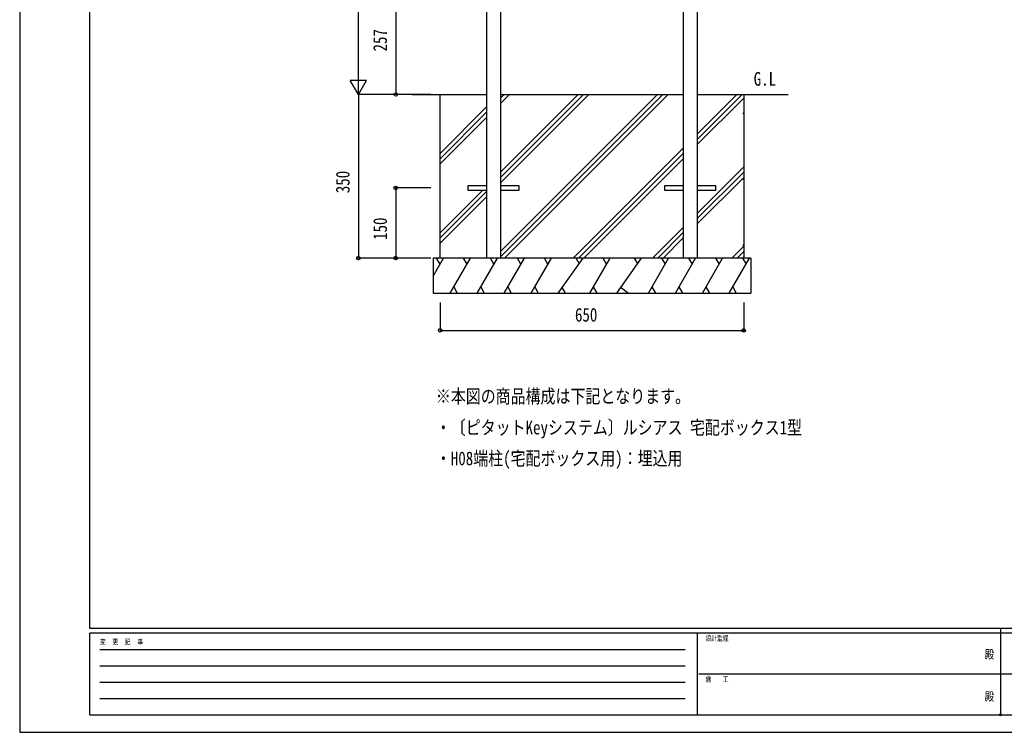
# Model space of a CAD drawing. Units: millimetres, scale not verified. Extents: x -2102 to 2102, y -1485 to 1485.
# Drawn here: x -2102 to 5, y -1485 to 41 of the extents above; entities that cross this region are included whole.
import ezdxf
from ezdxf.enums import TextEntityAlignment as Align

# ---------------------------------------------------------------- set-up
doc = ezdxf.new("R2010")
doc.units = ezdxf.units.MM
doc.header["$LTSCALE"] = 8
doc.header["$PDMODE"] = 32
doc.header["$PDSIZE"] = 4
for name, color, linetype in [('0-0_0', 7, 'Continuous'), ('0-1_USER1', 3, 'Continuous'), ('0-3_YKK_13', 4, 'Continuous'), ('0-4_YKK_A1', 4, 'Continuous'), ('0-5_YKK_D', 6, 'Continuous'), ('0-6_YKK_ZWAK', 7, 'Continuous')]:
    doc.layers.add(name, color=color, linetype=linetype)
doc.styles.add('ＭＳ ゴシック', font='')
doc.styles.get('ＭＳ ゴシック').set_extended_font_data('MS Gothic')

msp = doc.modelspace()

# ---------------------------------------------------------------- linework, layer by layer
at = {"layer": '0-3_YKK_13'}
for p, q in [((-1102.991, -315), (-1142.989, -315)), ((-1032.989, -315), (-1072.99, -315)), ((-1032.989, -324), (-1032.989, -315)), ((-681.99, -315), (-721.989, -315)), ((-611.989, -315), (-651.989, -315)), ((-611.989, -324), (-611.989, -315)), ((-1072.99, -324), (-1032.989, -324)), ((-651.989, -324), (-611.989, -324))]:
    msp.add_line(p, q, dxfattribs=at)
for points in [[(-1142.989, -315), (-1142.989, -324), (-1102.991, -324)], [(-721.989, -315), (-721.989, -324), (-681.99, -324)]]:
    msp.add_lwpolyline(points, dxfattribs=at)
at = {"layer": '0-4_YKK_A1'}
for p, q in [((-1102.991, 730.5), (-1102.991, -119.5)), ((-1072.991, 730.5), (-1072.991, -119.5)), ((-681.989, 730.5), (-681.989, -119.5)), ((-651.989, 730.5), (-651.989, -119.5)), ((-1262.441, -119.5), (-1102.991, -119.5)), ((-1202.49, -119.5), (-1102.991, -119.5)), ((-1102.991, -119.5), (-1102.991, -469.5)), ((-1072.991, -119.5), (-681.989, -119.5)), ((-1072.991, -119.5), (-681.989, -119.5)), ((-1072.99, -119.5), (-1072.99, -469.5)), ((-1072.99, -285.784), (-906.706, -119.5)), ((-1072.99, -455.49), (-737, -119.5)), ((-1072.99, -127.393), (-1065.098, -119.5)), ((-1072.99, -297.098), (-895.392, -119.5)), ((-1072.99, -466.804), (-725.687, -119.5)), ((-1072.99, -138.706), (-1053.784, -119.5)), ((-1072.99, -308.412), (-884.079, -119.5)), ((-1064.373, -469.5), (-714.373, -119.5)), ((-681.99, -119.5), (-681.99, -469.5)), ((-651.989, -119.5), (-651.989, -469.5)), ((-651.989, -119.5), (-552.49, -119.5)), ((-651.989, -119.5), (-457.379, -119.5)), ((-651.989, -204.195), (-567.295, -119.5)), ((-651.989, -215.508), (-555.981, -119.5)), ((-1202.49, -245.579), (-1102.991, -146.08)), ((-651.989, -226.822), (-552.49, -127.323)), ((-1202.49, -256.893), (-1102.991, -157.393)), ((-554.322, -159.938), (-552.49, -158.105)), ((-1202.49, -268.206), (-1102.991, -168.707)), ((-917.295, -469.5), (-681.99, -234.196)), ((-905.981, -469.5), (-681.99, -245.509)), ((-894.667, -469.5), (-681.99, -256.823)), ((-651.989, -373.9), (-552.49, -274.401)), ((-651.989, -385.214), (-552.49, -285.715)), ((-1202.49, -302.42), (-1201.429, -301.359)), ((-651.989, -396.528), (-552.49, -297.029)), ((-554.322, -301.359), (-552.49, -299.527)), ((-1202.49, -415.284), (-1111.206, -324)), ((-1202.49, -426.598), (-1102.991, -327.099)), ((-1202.49, -437.912), (-1102.991, -338.413)), ((-747.589, -469.5), (-681.99, -403.901)), ((-736.275, -469.5), (-681.99, -415.215)), ((-724.962, -469.5), (-681.99, -426.529)), ((-554.322, -442.78), (-552.49, -440.948)), ((-1202.49, -443.841), (-1201.429, -442.78)), ((-577.883, -469.5), (-552.49, -444.107)), ((-566.57, -469.5), (-552.49, -455.421)), ((-537.49, -469.5), (-1217.49, -469.5)), ((-1217.49, -508.244), (-1195.121, -469.5)), ((-1217.49, -469.5), (-1217.49, -544.5)), ((-1202.621, -482.491), (-1210.122, -469.5)), ((-1180.687, -544.5), (-1137.386, -469.5)), ((-1144.886, -482.491), (-1152.387, -469.5)), ((-1122.952, -544.5), (-1079.651, -469.5)), ((-1087.151, -482.491), (-1094.651, -469.5)), ((-1065.217, -544.5), (-1021.916, -469.5)), ((-1029.416, -482.491), (-1036.916, -469.5)), ((-1007.482, -544.5), (-964.18, -469.5)), ((-971.681, -482.492), (-979.182, -469.5)), ((-949.747, -544.5), (-896.446, -469.5)), ((-903.946, -482.491), (-911.447, -469.5)), ((-882.012, -544.5), (-838.71, -469.5)), ((-846.211, -482.491), (-853.711, -469.5)), ((-824.277, -544.5), (-770.975, -469.5)), ((-778.476, -482.491), (-785.976, -469.5)), ((-756.542, -544.5), (-713.24, -469.5)), ((-728.24, -469.5), (-720.74, -482.491)), ((-698.807, -544.5), (-655.505, -469.5)), ((-670.505, -469.5), (-663.005, -482.491)), ((-641.071, -544.5), (-597.77, -469.5)), ((-612.77, -469.5), (-605.27, -482.491)), ((-583.336, -544.5), (-540.035, -469.5)), ((-555.256, -469.5), (-552.49, -466.734)), ((-555.035, -469.5), (-547.535, -482.491)), ((-537.49, -469.5), (-537.49, -544.5)), ((-1217.49, -544.5), (-537.49, -544.5)), ((-1173.188, -531.511), (-1165.689, -544.5)), ((-1115.453, -531.51), (-1107.953, -544.5)), ((-1057.718, -531.51), (-1050.218, -544.5)), ((-999.982, -531.51), (-992.483, -544.5)), ((-942.247, -531.51), (-934.747, -544.5)), ((-874.512, -531.51), (-867.012, -544.5)), ((-816.777, -531.51), (-799.278, -544.5)), ((-749.042, -531.511), (-741.543, -544.5)), ((-691.307, -531.511), (-683.808, -544.5)), ((-633.572, -531.511), (-626.073, -544.5)), ((-575.837, -531.511), (-568.338, -544.5))]:
    msp.add_line(p, q, dxfattribs=at)
msp.add_lwpolyline([(-552.49, -119.5), (-552.49, -469.5), (-1202.49, -469.5), (-1202.49, -119.5)], dxfattribs=at)
at = {"layer": '0-5_YKK_D'}
for p, q in [((-1377.49, -84.5), (-1377.49, 695.5)), ((-1297.49, 137.5), (-1297.49, -119.5)), ((-1377.49, -119.5), (-1377.49, -58.878)), ((-1377.49, -119.5), (-1394.99, -89.189)), ((-1359.99, -89.189), (-1394.99, -89.189)), ((-1377.49, -119.5), (-1359.99, -89.189)), ((-1222.49, -119.5), (-1378.49, -119.5)), ((-1222.49, -119.5), (-1378.49, -119.5)), ((-1377.49, -119.5), (-1377.49, -469.5)), ((-1222.49, -119.5), (-1298.49, -119.5)), ((-1222.49, -319.5), (-1298.49, -319.5)), ((-1297.49, -319.5), (-1297.49, -469.5)), ((-1222.49, -469.5), (-1378.49, -469.5)), ((-1222.49, -469.5), (-1298.49, -469.5)), ((-1202.49, -564.5), (-1202.49, -625.5)), ((-552.49, -564.5), (-552.49, -625.5)), ((-1202.49, -624.5), (-552.49, -624.5))]:
    msp.add_line(p, q, dxfattribs=at)
for centre in [(-1297.49, -119.5), (-1297.49, -319.5), (-1377.49, -469.5), (-1297.49, -469.5), (-1202.49, -624.5), (-552.49, -624.5)]:
    msp.add_circle(centre, 3.75, dxfattribs=at)
at = {"layer": '0-6_YKK_ZWAK'}
for p, q in [((-1952.49, -1262.5), (-1952.49, 1387.5)), ((1947.51, -1262.5), (-1952.49, -1262.5)), ((-2.49, -1262.5), (-2.49, -1447.5)), ((-652.49, -1272.5), (-1952.49, -1272.5)), ((-1952.49, -1447.5), (-1952.49, -1272.5)), ((-652.49, -1272.5), (-652.49, -1447.5)), ((-2.49, -1272.5), (-652.49, -1272.5)), ((647.51, -1272.5), (-2.49, -1272.5)), ((-1931.24, -1307.5), (-677.49, -1307.5)), ((-1931.24, -1342.5), (-677.49, -1342.5)), ((-648.74, -1360), (-2.49, -1360)), ((-2.49, -1360), (647.51, -1360)), ((-1931.24, -1377.5), (-677.49, -1377.5)), ((-1931.24, -1412.5), (-677.49, -1412.5)), ((-1952.49, -1447.5), (-652.49, -1447.5)), ((-652.49, -1447.5), (-2.49, -1447.5)), ((-2.49, -1447.5), (647.51, -1447.5))]:
    msp.add_line(p, q, dxfattribs=at)
msp.add_lwpolyline([(-2102.5, -1485), (2102.5, -1485), (2102.5, 1485), (-2102.5, 1485)], close=True, dxfattribs=at)
msp.add_point((-2.49, -1447.5), dxfattribs=at)

# ---------------------------------------------------------------- texts
at = {"layer": '0-0_0', "style": 'ＭＳ ゴシック', "width": 0.8}
for s, p in [('※本図の商品構成は下記となります。', (-1211.5, -789)), ('・〔ピタットKeyシステム〕ルシアス 宅配ボックス1型', (-1211.5, -856)), ('・H08端柱(宅配ボックス用)：埋込用', (-1211.5, -922))]:
    msp.add_text(s, height=29.33, dxfattribs=at).set_placement(p, align=Align.BOTTOM_LEFT)
at = {"layer": '0-1_USER1', "style": 'ＭＳ ゴシック', "width": 0.8}
msp.add_text('G.L', height=29.33, dxfattribs=at).set_placement((-531.065, -109.388), align=Align.BOTTOM_LEFT)
at = {"layer": '0-5_YKK_D', "style": 'ＭＳ ゴシック', "width": 0.8}
for s, p in [('257', (-1307.49, -27.267)), ('350', (-1387.49, -330.767)), ('150', (-1307.49, -430.767))]:
    msp.add_text(s, height=29.33, rotation=90, dxfattribs=at).set_placement(p, align=Align.BOTTOM_LEFT)
msp.add_text('650', height=29.33, dxfattribs=at).set_placement((-913.757, -614.5), align=Align.BOTTOM_LEFT)
at = {"layer": '0-6_YKK_ZWAK', "style": 'ＭＳ ゴシック', "width": 0.8}
for s, height, p in [('変  更  記  事', 11, (-1930.655, -1300)), ('設計監理', 11, (-634.157, -1292.5)), ('殿', 18.33, (-36.833, -1332.917)), ('施\u3000\u3000工', 11, (-634.157, -1380)), ('殿', 18.33, (-36.833, -1422.917))]:
    msp.add_text(s, height=height, dxfattribs=at).set_placement(p, align=Align.BOTTOM_LEFT)

doc.saveas('drawing.dxf')
